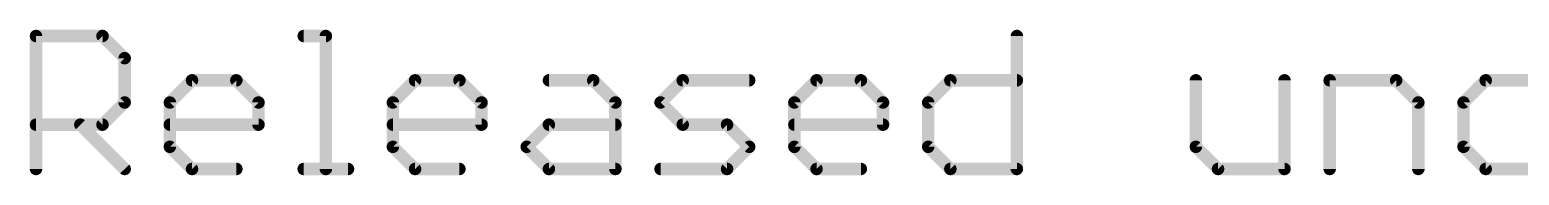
# Model space of a CAD drawing. Extents: x -3 to 111, y -18 to 20.
# Drawn here: x 3.81 to 22.03, y -12.7 to -10.92 of the extents above; entities that cross this region are included whole.
import ezdxf

# ---------------------------------------------------------------- set-up
doc = ezdxf.new("R2010")
doc.units = 0
doc.layers.add('51', color=53, linetype='CONTINUOUS')

msp = doc.modelspace()

# ---------------------------------------------------------------- linework, layer by layer
at = {"layer": '51', "const_width": 0.1524}
for points in [[(3.8862, -12.6238), (3.8862, -10.9968)], [(3.8862, -10.9968), (4.6997, -10.9968)], [(4.6997, -10.9968), (4.9709, -11.268)], [(7.1605, -10.9968), (7.4317, -10.9968)], [(7.4317, -10.9968), (7.4317, -12.6238)], [(15.8852, -10.9968), (15.8852, -12.6238)], [(4.9709, -11.268), (4.9709, -11.8103)], [(5.5234, -11.8103), (5.7945, -11.5391)], [(5.7945, -11.5391), (6.3369, -11.5391)], [(6.3369, -11.5391), (6.608, -11.8103)], [(8.252, -11.8103), (8.5231, -11.5391)], [(8.5231, -11.5391), (9.0654, -11.5391)], [(9.0654, -11.5391), (9.3366, -11.8103)], [(10.1603, -11.5391), (10.7026, -11.5391)], [(10.7026, -11.5391), (10.9738, -11.8103)], [(11.5263, -11.8103), (11.7974, -11.5391)], [(11.7974, -11.5391), (12.6109, -11.5391)], [(13.1634, -11.8103), (13.4346, -11.5391)], [(13.4346, -11.5391), (13.9769, -11.5391)], [(13.9769, -11.5391), (14.2481, -11.8103)], [(14.8006, -11.8103), (15.0717, -11.5391)], [(15.0717, -11.5391), (15.8852, -11.5391)], [(18.0749, -11.5391), (18.0749, -12.3526)], [(19.1595, -12.6238), (19.1595, -11.5391)], [(19.712, -12.6238), (19.712, -11.5391)], [(19.712, -11.5391), (20.5255, -11.5391)], [(20.5255, -11.5391), (20.7967, -11.8103)], [(21.3492, -11.8103), (21.6204, -11.5391)], [(21.6204, -11.5391), (22.4339, -11.5391)], [(4.9709, -11.8103), (4.6997, -12.0815)], [(5.5234, -12.3526), (5.5234, -11.8103)], [(6.608, -11.8103), (6.608, -12.0815)], [(8.252, -12.3526), (8.252, -11.8103)], [(9.3366, -11.8103), (9.3366, -12.0815)], [(10.9738, -11.8103), (10.9738, -12.6238)], [(11.7974, -12.0815), (11.5263, -11.8103)], [(13.1634, -12.3526), (13.1634, -11.8103)], [(14.2481, -11.8103), (14.2481, -12.0815)], [(14.8006, -12.3526), (14.8006, -11.8103)], [(20.7967, -11.8103), (20.7967, -12.6238)], [(21.3492, -12.3526), (21.3492, -11.8103)], [(4.6997, -12.0815), (3.8862, -12.0815)], [(4.4285, -12.0815), (4.9709, -12.6238)], [(6.608, -12.0815), (5.5234, -12.0815)], [(9.3366, -12.0815), (8.252, -12.0815)], [(9.8891, -12.3526), (10.1603, -12.0815)], [(10.1603, -12.0815), (10.9738, -12.0815)], [(12.3398, -12.0815), (11.7974, -12.0815)], [(12.6109, -12.3526), (12.3398, -12.0815)], [(14.2481, -12.0815), (13.1634, -12.0815)], [(5.7945, -12.6238), (5.5234, -12.3526)], [(8.5231, -12.6238), (8.252, -12.3526)], [(10.1603, -12.6238), (9.8891, -12.3526)], [(12.3398, -12.6238), (12.6109, -12.3526)], [(13.4346, -12.6238), (13.1634, -12.3526)], [(15.0717, -12.6238), (14.8006, -12.3526)], [(18.0749, -12.3526), (18.3461, -12.6238)], [(21.6204, -12.6238), (21.3492, -12.3526)], [(6.3369, -12.6238), (5.7945, -12.6238)], [(7.1605, -12.6238), (7.7028, -12.6238)], [(9.0654, -12.6238), (8.5231, -12.6238)], [(10.9738, -12.6238), (10.1603, -12.6238)], [(11.5263, -12.6238), (12.3398, -12.6238)], [(13.9769, -12.6238), (13.4346, -12.6238)], [(15.8852, -12.6238), (15.0717, -12.6238)], [(18.3461, -12.6238), (19.1595, -12.6238)], [(22.4339, -12.6238), (21.6204, -12.6238)]]:
    msp.add_lwpolyline(points, dxfattribs=at)
at = {"layer": '51', "const_width": 0.0762}
for points in [[(3.9243, -10.9968, 1), (3.8481, -10.9968)], [(3.8862, -10.9587, 1), (3.8862, -11.0349)], [(4.7266, -10.9699, 1), (4.6728, -11.0238)], [(4.6997, -11.0349, 1), (4.6997, -10.9587)], [(7.1605, -10.9587, 1), (7.1605, -11.0349)], [(7.4698, -10.9968, 1), (7.3936, -10.9968)], [(7.4317, -11.0349, 1), (7.4317, -10.9587)], [(15.9233, -10.9968, 1), (15.8471, -10.9968)], [(5.009, -11.268, 1), (4.9328, -11.268)], [(4.9439, -11.2949, 1), (4.9978, -11.241)], [(5.7945, -11.501, 1), (5.7945, -11.5772)], [(5.8215, -11.5661, 1), (5.7676, -11.5122)], [(6.3638, -11.5122, 1), (6.3099, -11.5661)], [(6.3369, -11.5772, 1), (6.3369, -11.501)], [(8.5231, -11.501, 1), (8.5231, -11.5772)], [(8.5501, -11.5661, 1), (8.4962, -11.5122)], [(9.0924, -11.5122, 1), (9.0385, -11.5661)], [(9.0654, -11.5772, 1), (9.0654, -11.501)], [(10.1603, -11.501, 1), (10.1603, -11.5772)], [(10.7295, -11.5122, 1), (10.6757, -11.5661)], [(10.7026, -11.5772, 1), (10.7026, -11.501)], [(11.7974, -11.501, 1), (11.7974, -11.5772)], [(11.8244, -11.5661, 1), (11.7705, -11.5122)], [(12.6109, -11.5772, 1), (12.6109, -11.501)], [(13.4346, -11.501, 1), (13.4346, -11.5772)], [(13.4615, -11.5661, 1), (13.4076, -11.5122)], [(14.0039, -11.5122, 1), (13.95, -11.5661)], [(13.9769, -11.5772, 1), (13.9769, -11.501)], [(15.0717, -11.501, 1), (15.0717, -11.5772)], [(15.0987, -11.5661, 1), (15.0448, -11.5122)], [(15.8852, -11.5772, 1), (15.8852, -11.501)], [(18.113, -11.5391, 1), (18.0368, -11.5391)], [(19.1976, -11.5391, 1), (19.1214, -11.5391)], [(19.7501, -11.5391, 1), (19.6739, -11.5391)], [(19.712, -11.501, 1), (19.712, -11.5772)], [(20.5525, -11.5122, 1), (20.4986, -11.5661)], [(20.5255, -11.5772, 1), (20.5255, -11.501)], [(21.6204, -11.501, 1), (21.6204, -11.5772)], [(21.6473, -11.5661, 1), (21.5934, -11.5122)], [(4.9328, -11.8103, 1), (5.009, -11.8103)], [(4.9978, -11.8372, 1), (4.9439, -11.7834)], [(5.5615, -11.8103, 1), (5.4853, -11.8103)], [(5.4964, -11.7834, 1), (5.5503, -11.8372)], [(6.6461, -11.8103, 1), (6.5699, -11.8103)], [(6.5811, -11.8372, 1), (6.635, -11.7834)], [(8.2901, -11.8103, 1), (8.2139, -11.8103)], [(8.225, -11.7834, 1), (8.2789, -11.8372)], [(9.3747, -11.8103, 1), (9.2985, -11.8103)], [(9.3097, -11.8372, 1), (9.3636, -11.7834)], [(11.0119, -11.8103, 1), (10.9357, -11.8103)], [(10.9468, -11.8372, 1), (11.0007, -11.7834)], [(11.5532, -11.7834, 1), (11.4993, -11.8372)], [(11.4993, -11.7834, 1), (11.5532, -11.8372)], [(13.2015, -11.8103, 1), (13.1253, -11.8103)], [(13.1365, -11.7834, 1), (13.1904, -11.8372)], [(14.2862, -11.8103, 1), (14.21, -11.8103)], [(14.2211, -11.8372, 1), (14.275, -11.7834)], [(14.8387, -11.8103, 1), (14.7625, -11.8103)], [(14.7736, -11.7834, 1), (14.8275, -11.8372)], [(20.8348, -11.8103, 1), (20.7586, -11.8103)], [(20.7698, -11.8372, 1), (20.8236, -11.7834)], [(21.3873, -11.8103, 1), (21.3111, -11.8103)], [(21.3223, -11.7834, 1), (21.3761, -11.8372)], [(3.8862, -12.0434, 1), (3.8862, -12.1196)], [(4.4555, -12.0545, 1), (4.4016, -12.1084)], [(4.6728, -12.0545, 1), (4.7266, -12.1084)], [(4.6997, -12.1196, 1), (4.6997, -12.0434)], [(5.5234, -12.0434, 1), (5.5234, -12.1196)], [(6.608, -12.1196, 1), (6.608, -12.0434)], [(8.252, -12.0434, 1), (8.252, -12.1196)], [(9.3366, -12.1196, 1), (9.3366, -12.0434)], [(10.1603, -12.0434, 1), (10.1603, -12.1196)], [(10.1872, -12.1084, 1), (10.1333, -12.0545)], [(10.9738, -12.1196, 1), (10.9738, -12.0434)], [(11.7974, -12.0434, 1), (11.7974, -12.1196)], [(11.7705, -12.1084, 1), (11.8244, -12.0545)], [(12.3667, -12.0545, 1), (12.3128, -12.1084)], [(12.3398, -12.1196, 1), (12.3398, -12.0434)], [(13.1634, -12.0434, 1), (13.1634, -12.1196)], [(14.2481, -12.1196, 1), (14.2481, -12.0434)], [(6.5699, -12.0815, 1), (6.6461, -12.0815)], [(9.2985, -12.0815, 1), (9.3747, -12.0815)], [(14.21, -12.0815, 1), (14.2862, -12.0815)], [(5.5503, -12.3257, 1), (5.4964, -12.3796)], [(5.4853, -12.3526, 1), (5.5615, -12.3526)], [(8.2789, -12.3257, 1), (8.225, -12.3796)], [(8.2139, -12.3526, 1), (8.2901, -12.3526)], [(9.916, -12.3257, 1), (9.8622, -12.3796)], [(9.8622, -12.3257, 1), (9.916, -12.3796)], [(12.6379, -12.3796, 1), (12.584, -12.3257)], [(12.584, -12.3796, 1), (12.6379, -12.3257)], [(13.1904, -12.3257, 1), (13.1365, -12.3796)], [(13.1253, -12.3526, 1), (13.2015, -12.3526)], [(14.8275, -12.3257, 1), (14.7736, -12.3796)], [(14.7625, -12.3526, 1), (14.8387, -12.3526)], [(18.1018, -12.3257, 1), (18.0479, -12.3796)], [(18.0368, -12.3526, 1), (18.113, -12.3526)], [(21.3761, -12.3257, 1), (21.3223, -12.3796)], [(21.3111, -12.3526, 1), (21.3873, -12.3526)], [(4.9439, -12.6507, 1), (4.9978, -12.5969)], [(5.7945, -12.5857, 1), (5.7945, -12.6619)], [(5.7676, -12.6507, 1), (5.8215, -12.5969)], [(6.3369, -12.6619, 1), (6.3369, -12.5857)], [(7.1605, -12.5857, 1), (7.1605, -12.6619)], [(7.7028, -12.6619, 1), (7.7028, -12.5857)], [(8.5231, -12.5857, 1), (8.5231, -12.6619)], [(8.4962, -12.6507, 1), (8.5501, -12.5969)], [(9.0654, -12.6619, 1), (9.0654, -12.5857)], [(10.1603, -12.5857, 1), (10.1603, -12.6619)], [(10.1333, -12.6507, 1), (10.1872, -12.5969)], [(10.9738, -12.6619, 1), (10.9738, -12.5857)], [(11.5263, -12.5857, 1), (11.5263, -12.6619)], [(12.3128, -12.5969, 1), (12.3667, -12.6507)], [(12.3398, -12.6619, 1), (12.3398, -12.5857)], [(13.4346, -12.5857, 1), (13.4346, -12.6619)], [(13.4076, -12.6507, 1), (13.4615, -12.5969)], [(13.9769, -12.6619, 1), (13.9769, -12.5857)], [(15.0717, -12.5857, 1), (15.0717, -12.6619)], [(15.0448, -12.6507, 1), (15.0987, -12.5969)], [(15.8852, -12.6619, 1), (15.8852, -12.5857)], [(18.3461, -12.5857, 1), (18.3461, -12.6619)], [(18.3191, -12.6507, 1), (18.373, -12.5969)], [(19.1595, -12.6619, 1), (19.1595, -12.5857)], [(21.6204, -12.5857, 1), (21.6204, -12.6619)], [(21.5934, -12.6507, 1), (21.6473, -12.5969)], [(3.8481, -12.6238, 1), (3.9243, -12.6238)], [(7.3936, -12.6238, 1), (7.4698, -12.6238)], [(10.9357, -12.6238, 1), (11.0119, -12.6238)], [(15.8471, -12.6238, 1), (15.9233, -12.6238)], [(19.1214, -12.6238, 1), (19.1976, -12.6238)], [(19.6739, -12.6238, 1), (19.7501, -12.6238)], [(20.7586, -12.6238, 1), (20.8348, -12.6238)]]:
    msp.add_lwpolyline(points, format="xyb", dxfattribs=at)

doc.saveas('drawing.dxf')
